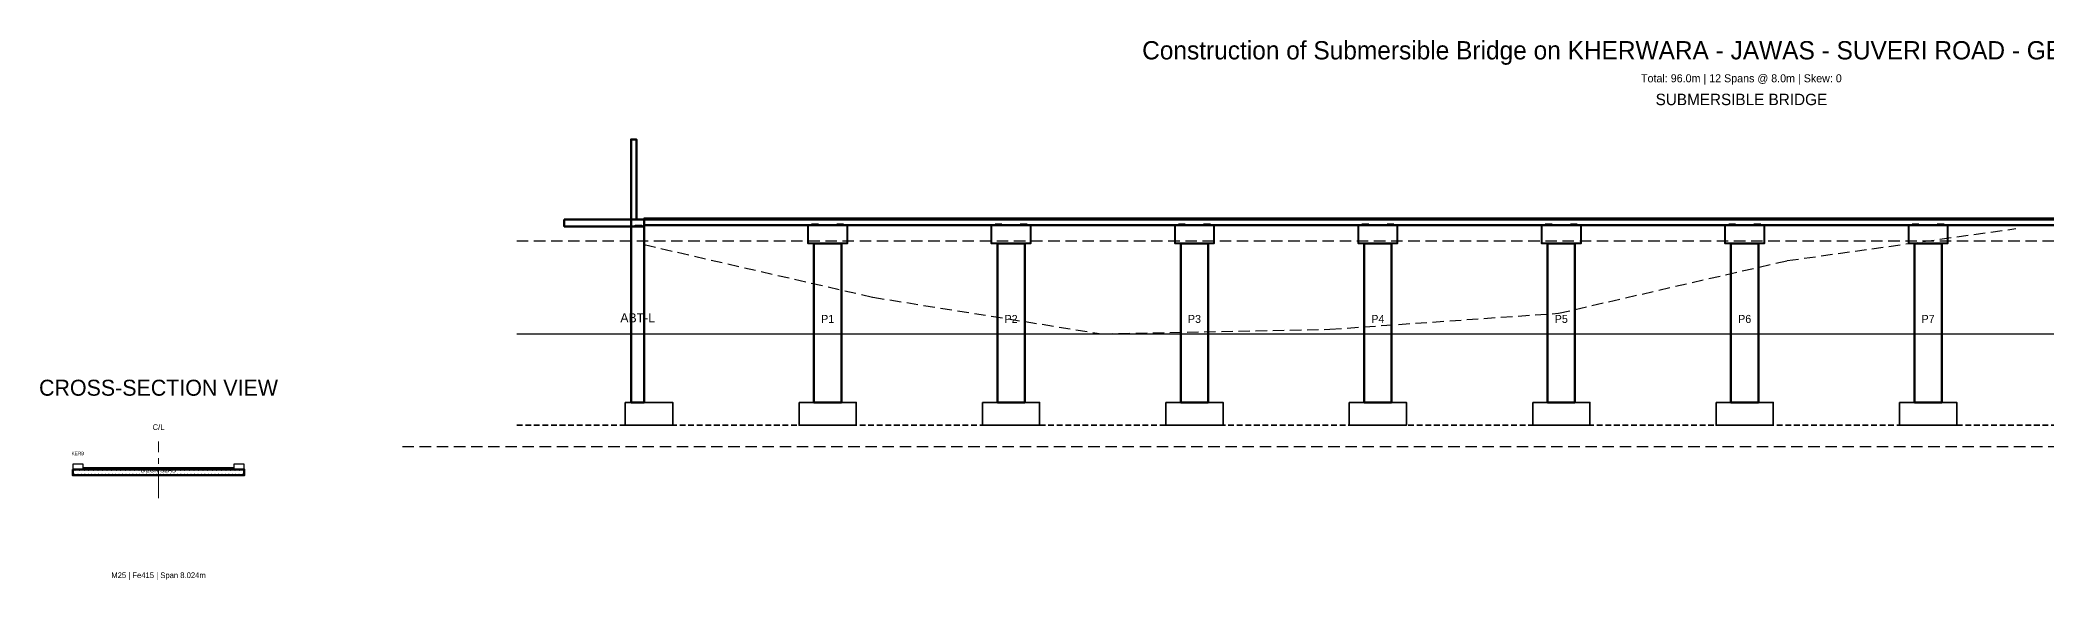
# Model space of a CAD drawing. Header units: metres. Extents: x -26 to 110, y -14 to 129.
# Drawn here: x -26.4 to 61.4, y 105.8 to 129.4 of the extents above; entities that cross this region are included whole.
import ezdxf
from ezdxf.enums import TextEntityAlignment as Align

# ---------------------------------------------------------------- set-up
doc = ezdxf.new("R2010")
doc.units = ezdxf.units.M
for name, pattern in [('CENTER', [2, 1.25, -0.25, 0.25, -0.25]), ('DASHED', [0.75, 0.5, -0.25]), ('HIDDEN', [0.375, 0.25, -0.125])]:
    doc.linetypes.add(name, pattern=pattern)
for name, color, linetype, lineweight in [('A-GRID', 8, 'CENTER', 15), ('A-TEXT', 7, 'CONTINUOUS', 18), ('G-BED', 32, 'CONTINUOUS', 25), ('G-HFL', 150, 'DASHED', 25), ('G-NGL', 30, 'DASHED', 25), ('H-CONC', 253, 'CONTINUOUS', 15), ('S-ABUT', 5, 'CONTINUOUS', 50), ('S-BEARING', 6, 'CONTINUOUS', 30), ('S-DECK', 4, 'CONTINUOUS', 50), ('S-FNDTN', 2, 'HIDDEN', 35), ('S-KERB', 8, 'CONTINUOUS', 25), ('S-PIER', 3, 'CONTINUOUS', 50), ('S-PIERCAP', 3, 'CONTINUOUS', 40), ('X-REBAR', 1, 'CONTINUOUS', 18)]:
    doc.layers.add(name, color=color, linetype=linetype, lineweight=lineweight)

msp = doc.modelspace()

# ---------------------------------------------------------------- hatches: boundary and pattern name
at = {"layer": 'H-CONC'}
h = msp.add_hatch(dxfattribs=at)
h.set_pattern_fill('ANSI31', color=256, scale=0.05, style=0)
h.set_pattern_definition([])
h.paths.add_polyline_path([(0, 121.6), (96, 121.6), (96, 121.35), (0, 121.35)])
h = msp.add_hatch(dxfattribs=at)
h.set_pattern_fill('ANSI31', color=256, scale=0.04, style=0)
h.set_pattern_definition([])
h.paths.add_polyline_path([(7.424, 120.55), (8.624, 120.55), (8.624, 113.6), (7.424, 113.6)])
h = msp.add_hatch(dxfattribs=at)
h.set_pattern_fill('ANSI31', color=256, scale=0.04, style=0)
h.set_pattern_definition([])
h.paths.add_polyline_path([(15.448, 120.55), (16.648, 120.55), (16.648, 113.6), (15.448, 113.6)])
h = msp.add_hatch(dxfattribs=at)
h.set_pattern_fill('ANSI31', color=256, scale=0.04, style=0)
h.set_pattern_definition([])
h.paths.add_polyline_path([(23.472, 120.55), (24.672, 120.55), (24.672, 113.6), (23.472, 113.6)])
h = msp.add_hatch(dxfattribs=at)
h.set_pattern_fill('ANSI31', color=256, scale=0.04, style=0)
h.set_pattern_definition([])
h.paths.add_polyline_path([(31.496, 120.55), (32.696, 120.55), (32.696, 113.6), (31.496, 113.6)])
h = msp.add_hatch(dxfattribs=at)
h.set_pattern_fill('ANSI31', color=256, scale=0.04, style=0)
h.set_pattern_definition([])
h.paths.add_polyline_path([(39.52, 120.55), (40.72, 120.55), (40.72, 113.6), (39.52, 113.6)])
h = msp.add_hatch(dxfattribs=at)
h.set_pattern_fill('ANSI31', color=256, scale=0.04, style=0)
h.set_pattern_definition([])
h.paths.add_polyline_path([(47.544, 120.55), (48.744, 120.55), (48.744, 113.6), (47.544, 113.6)])
h = msp.add_hatch(dxfattribs=at)
h.set_pattern_fill('ANSI31', color=256, scale=0.04, style=0)
h.set_pattern_definition([])
h.paths.add_polyline_path([(55.568, 120.55), (56.768, 120.55), (56.768, 113.6), (55.568, 113.6)])
h = msp.add_hatch(dxfattribs=at)
h.set_pattern_fill('ANSI32', color=256, scale=0.08, style=0)
h.set_pattern_definition([])
h.paths.add_polyline_path([(-0.83, 113.6), (1.245, 113.6), (1.245, 112.6), (-0.83, 112.6)])
h = msp.add_hatch(dxfattribs=at)
h.set_pattern_fill('ANSI31', color=256, scale=0.03, style=0)
h.set_pattern_definition([])
h.paths.add_polyline_path([(-25, 110.667), (-17.5, 110.667), (-17.5, 110.417), (-25, 110.417)])

# ---------------------------------------------------------------- linework, layer by layer
at = {"layer": 'A-GRID', "linetype": 'CENTER'}
msp.add_line((-21.25, 109.417), (-21.25, 111.892), dxfattribs=at)
at = {"layer": 'G-BED', "linetype": 'CONTINUOUS'}
msp.add_line((-5.575, 116.6), (101.575, 116.6), dxfattribs=at)
at = {"layer": 'G-BED', "linetype": 'DASHED'}
msp.add_line((-10.575, 111.674), (106.575, 111.674), dxfattribs=at)
at = {"layer": 'G-HFL', "linetype": 'DASHED'}
msp.add_line((-5.575, 120.667), (101.575, 120.667), dxfattribs=at)
at = {"layer": 'G-NGL', "linetype": 'DASHED'}
msp.add_lwpolyline([(0, 120.5), (10, 118.2), (20, 116.6), (30, 116.8), (40, 117.5), (50, 119.8), (60, 121.2)], dxfattribs=at)
at = {"layer": 'S-ABUT', "linetype": 'CONTINUOUS'}
for points in [[(-0.575, 121.6), (-0.345, 121.6), (-0.345, 125.1), (-0.575, 125.1)], [(-0.575, 121.6), (0, 121.6), (0, 113.6), (-0.575, 113.6)]]:
    msp.add_lwpolyline(points, close=True, dxfattribs=at)
at = {"layer": 'S-BEARING', "linetype": 'CONTINUOUS'}
for points in [[(-0.4, 121.35), (-0.1, 121.35), (-0.1, 121.3), (-0.4, 121.3)], [(7.324, 121.35), (7.624, 121.35), (7.624, 121.4), (7.324, 121.4)], [(8.424, 121.35), (8.724, 121.35), (8.724, 121.4), (8.424, 121.4)], [(15.348, 121.35), (15.648, 121.35), (15.648, 121.4), (15.348, 121.4)], [(16.448, 121.35), (16.748, 121.35), (16.748, 121.4), (16.448, 121.4)], [(23.372, 121.35), (23.672, 121.35), (23.672, 121.4), (23.372, 121.4)], [(24.472, 121.35), (24.772, 121.35), (24.772, 121.4), (24.472, 121.4)], [(31.396, 121.35), (31.696, 121.35), (31.696, 121.4), (31.396, 121.4)], [(32.496, 121.35), (32.796, 121.35), (32.796, 121.4), (32.496, 121.4)], [(39.42, 121.35), (39.72, 121.35), (39.72, 121.4), (39.42, 121.4)], [(40.52, 121.35), (40.82, 121.35), (40.82, 121.4), (40.52, 121.4)], [(47.444, 121.35), (47.744, 121.35), (47.744, 121.4), (47.444, 121.4)], [(48.544, 121.35), (48.844, 121.35), (48.844, 121.4), (48.544, 121.4)], [(55.468, 121.35), (55.768, 121.35), (55.768, 121.4), (55.468, 121.4)], [(56.568, 121.35), (56.868, 121.35), (56.868, 121.4), (56.568, 121.4)]]:
    msp.add_lwpolyline(points, close=True, dxfattribs=at)
at = {"layer": 'S-DECK', "linetype": 'CONTINUOUS'}
msp.add_line((0, 121.6), (96, 121.6), dxfattribs=at)
for points in [[(-3.5, 121.6), (0, 121.6), (0, 121.3), (-3.5, 121.3)], [(0, 121.6), (96, 121.6), (96, 121.35), (0, 121.35)], [(-25, 110.667), (-17.5, 110.667), (-17.5, 110.417), (-25, 110.417)]]:
    msp.add_lwpolyline(points, close=True, dxfattribs=at)
at = {"layer": 'S-FNDTN', "linetype": 'HIDDEN'}
msp.add_line((-5.575, 112.6), (101.575, 112.6), dxfattribs=at)
at = {"layer": 'S-FNDTN', "linetype": 'CONTINUOUS'}
for points in [[(-0.83, 113.6), (1.245, 113.6), (1.245, 112.6), (-0.83, 112.6)], [(6.774, 113.6), (9.274, 113.6), (9.274, 112.6), (6.774, 112.6)], [(14.798, 113.6), (17.298, 113.6), (17.298, 112.6), (14.798, 112.6)], [(22.822, 113.6), (25.322, 113.6), (25.322, 112.6), (22.822, 112.6)], [(30.846, 113.6), (33.346, 113.6), (33.346, 112.6), (30.846, 112.6)], [(38.87, 113.6), (41.37, 113.6), (41.37, 112.6), (38.87, 112.6)], [(46.894, 113.6), (49.394, 113.6), (49.394, 112.6), (46.894, 112.6)], [(54.918, 113.6), (57.418, 113.6), (57.418, 112.6), (54.918, 112.6)]]:
    msp.add_lwpolyline(points, close=True, dxfattribs=at)
at = {"layer": 'S-KERB', "linetype": 'CONTINUOUS'}
for points in [[(0, 121.675), (96, 121.675), (96, 121.6), (0, 121.6)], [(-25, 110.667), (-24.55, 110.667), (-24.55, 110.892), (-25, 110.892)], [(-24.55, 110.667), (-17.95, 110.667), (-17.95, 110.742), (-24.55, 110.742)], [(-17.95, 110.667), (-17.5, 110.667), (-17.5, 110.892), (-17.95, 110.892)]]:
    msp.add_lwpolyline(points, close=True, dxfattribs=at)
at = {"layer": 'S-PIER', "linetype": 'CONTINUOUS'}
for points in [[(7.424, 120.55), (8.624, 120.55), (8.624, 113.6), (7.424, 113.6)], [(15.448, 120.55), (16.648, 120.55), (16.648, 113.6), (15.448, 113.6)], [(23.472, 120.55), (24.672, 120.55), (24.672, 113.6), (23.472, 113.6)], [(31.496, 120.55), (32.696, 120.55), (32.696, 113.6), (31.496, 113.6)], [(39.52, 120.55), (40.72, 120.55), (40.72, 113.6), (39.52, 113.6)], [(47.544, 120.55), (48.744, 120.55), (48.744, 113.6), (47.544, 113.6)], [(55.568, 120.55), (56.768, 120.55), (56.768, 113.6), (55.568, 113.6)]]:
    msp.add_lwpolyline(points, close=True, dxfattribs=at)
at = {"layer": 'S-PIERCAP', "linetype": 'CONTINUOUS'}
for points in [[(7.174, 121.35), (8.874, 121.35), (8.874, 120.55), (7.174, 120.55)], [(15.198, 121.35), (16.898, 121.35), (16.898, 120.55), (15.198, 120.55)], [(23.222, 121.35), (24.922, 121.35), (24.922, 120.55), (23.222, 120.55)], [(31.246, 121.35), (32.946, 121.35), (32.946, 120.55), (31.246, 120.55)], [(39.27, 121.35), (40.97, 121.35), (40.97, 120.55), (39.27, 120.55)], [(47.294, 121.35), (48.994, 121.35), (48.994, 120.55), (47.294, 120.55)], [(55.318, 121.35), (57.018, 121.35), (57.018, 120.55), (55.318, 120.55)]]:
    msp.add_lwpolyline(points, close=True, dxfattribs=at)
at = {"layer": 'X-REBAR'}
for centre, radius in [((-24.9, 110.627), 0.008), ((-24.7, 110.627), 0.008), ((-24.5, 110.627), 0.008), ((-24.3, 110.627), 0.008), ((-24.1, 110.627), 0.008), ((-23.9, 110.627), 0.008), ((-23.7, 110.627), 0.008), ((-23.5, 110.627), 0.008), ((-23.3, 110.627), 0.008), ((-23.1, 110.627), 0.008), ((-22.9, 110.627), 0.008), ((-22.7, 110.627), 0.008), ((-22.5, 110.627), 0.008), ((-22.3, 110.627), 0.008), ((-22.1, 110.627), 0.008), ((-21.9, 110.627), 0.008), ((-21.7, 110.627), 0.008), ((-21.5, 110.627), 0.008), ((-21.3, 110.627), 0.008), ((-21.1, 110.627), 0.008), ((-20.9, 110.627), 0.008), ((-20.7, 110.627), 0.008), ((-20.5, 110.627), 0.008), ((-20.3, 110.627), 0.008), ((-20.1, 110.627), 0.008), ((-19.9, 110.627), 0.008), ((-19.7, 110.627), 0.008), ((-19.5, 110.627), 0.008), ((-19.3, 110.627), 0.008), ((-19.1, 110.627), 0.008), ((-18.9, 110.627), 0.008), ((-18.7, 110.627), 0.008), ((-18.5, 110.627), 0.008), ((-18.3, 110.627), 0.008), ((-18.1, 110.627), 0.008), ((-17.9, 110.627), 0.008), ((-17.7, 110.627), 0.008), ((-24.925, 110.457), 0.01), ((-24.775, 110.457), 0.01), ((-24.625, 110.457), 0.01), ((-24.475, 110.457), 0.01), ((-24.325, 110.457), 0.01), ((-24.175, 110.457), 0.01), ((-24.025, 110.457), 0.01), ((-23.875, 110.457), 0.01), ((-23.725, 110.457), 0.01), ((-23.575, 110.457), 0.01), ((-23.425, 110.457), 0.01), ((-23.275, 110.457), 0.01), ((-23.125, 110.457), 0.01), ((-22.975, 110.457), 0.01), ((-22.825, 110.457), 0.01), ((-22.675, 110.457), 0.01), ((-22.525, 110.457), 0.01), ((-22.375, 110.457), 0.01), ((-22.225, 110.457), 0.01), ((-22.075, 110.457), 0.01), ((-21.925, 110.457), 0.01), ((-21.775, 110.457), 0.01), ((-21.625, 110.457), 0.01), ((-21.475, 110.457), 0.01), ((-21.325, 110.457), 0.01), ((-21.175, 110.457), 0.01), ((-21.025, 110.457), 0.01), ((-20.875, 110.457), 0.01), ((-20.725, 110.457), 0.01), ((-20.575, 110.457), 0.01), ((-20.425, 110.457), 0.01), ((-20.275, 110.457), 0.01), ((-20.125, 110.457), 0.01), ((-19.975, 110.457), 0.01), ((-19.825, 110.457), 0.01), ((-19.675, 110.457), 0.01), ((-19.525, 110.457), 0.01), ((-19.375, 110.457), 0.01), ((-19.225, 110.457), 0.01), ((-19.075, 110.457), 0.01), ((-18.925, 110.457), 0.01), ((-18.775, 110.457), 0.01), ((-18.625, 110.457), 0.01), ((-18.475, 110.457), 0.01), ((-18.325, 110.457), 0.01), ((-18.175, 110.457), 0.01), ((-18.025, 110.457), 0.01), ((-17.875, 110.457), 0.01), ((-17.725, 110.457), 0.01), ((-17.575, 110.457), 0.01)]:
    msp.add_circle(centre, radius, dxfattribs=at)

# ---------------------------------------------------------------- texts
at = {"layer": 'A-GRID'}
msp.add_text('C/L', height=0.25, dxfattribs=at).set_placement((-21.25, 112.392), align=Align.CENTER)
at = {"layer": 'A-TEXT'}
for s, height, p in [('Construction of Submersible Bridge on KHERWARA - JAWAS - SUVERI ROAD - GENERAL ARRANGEMENT', 0.8, (48, 128.6)), ('Total: 96.0m | 12 Spans @ 8.0m | Skew: 0', 0.35, (48, 127.6)), ('SUBMERSIBLE BRIDGE', 0.5, (48, 126.6)), ('ABT-L', 0.4, (-0.287, 117.1)), ('P1', 0.35, (8.024, 117.075)), ('P2', 0.35, (16.048, 117.075)), ('P3', 0.35, (24.072, 117.075)), ('P4', 0.35, (32.096, 117.075)), ('P5', 0.35, (40.12, 117.075)), ('P6', 0.35, (48.144, 117.075)), ('P7', 0.35, (56.168, 117.075)), ('CROSS-SECTION VIEW', 0.7, (-21.25, 113.892)), ('KERB', 0.15, (-24.775, 111.292)), ('DECK SLAB', 0.2, (-21.25, 110.542)), ('M25 | Fe415 | Span 8.024m', 0.25, (-21.25, 105.917))]:
    msp.add_text(s, height=height, dxfattribs=at).set_placement(p, align=Align.CENTER)

doc.saveas('drawing.dxf')
